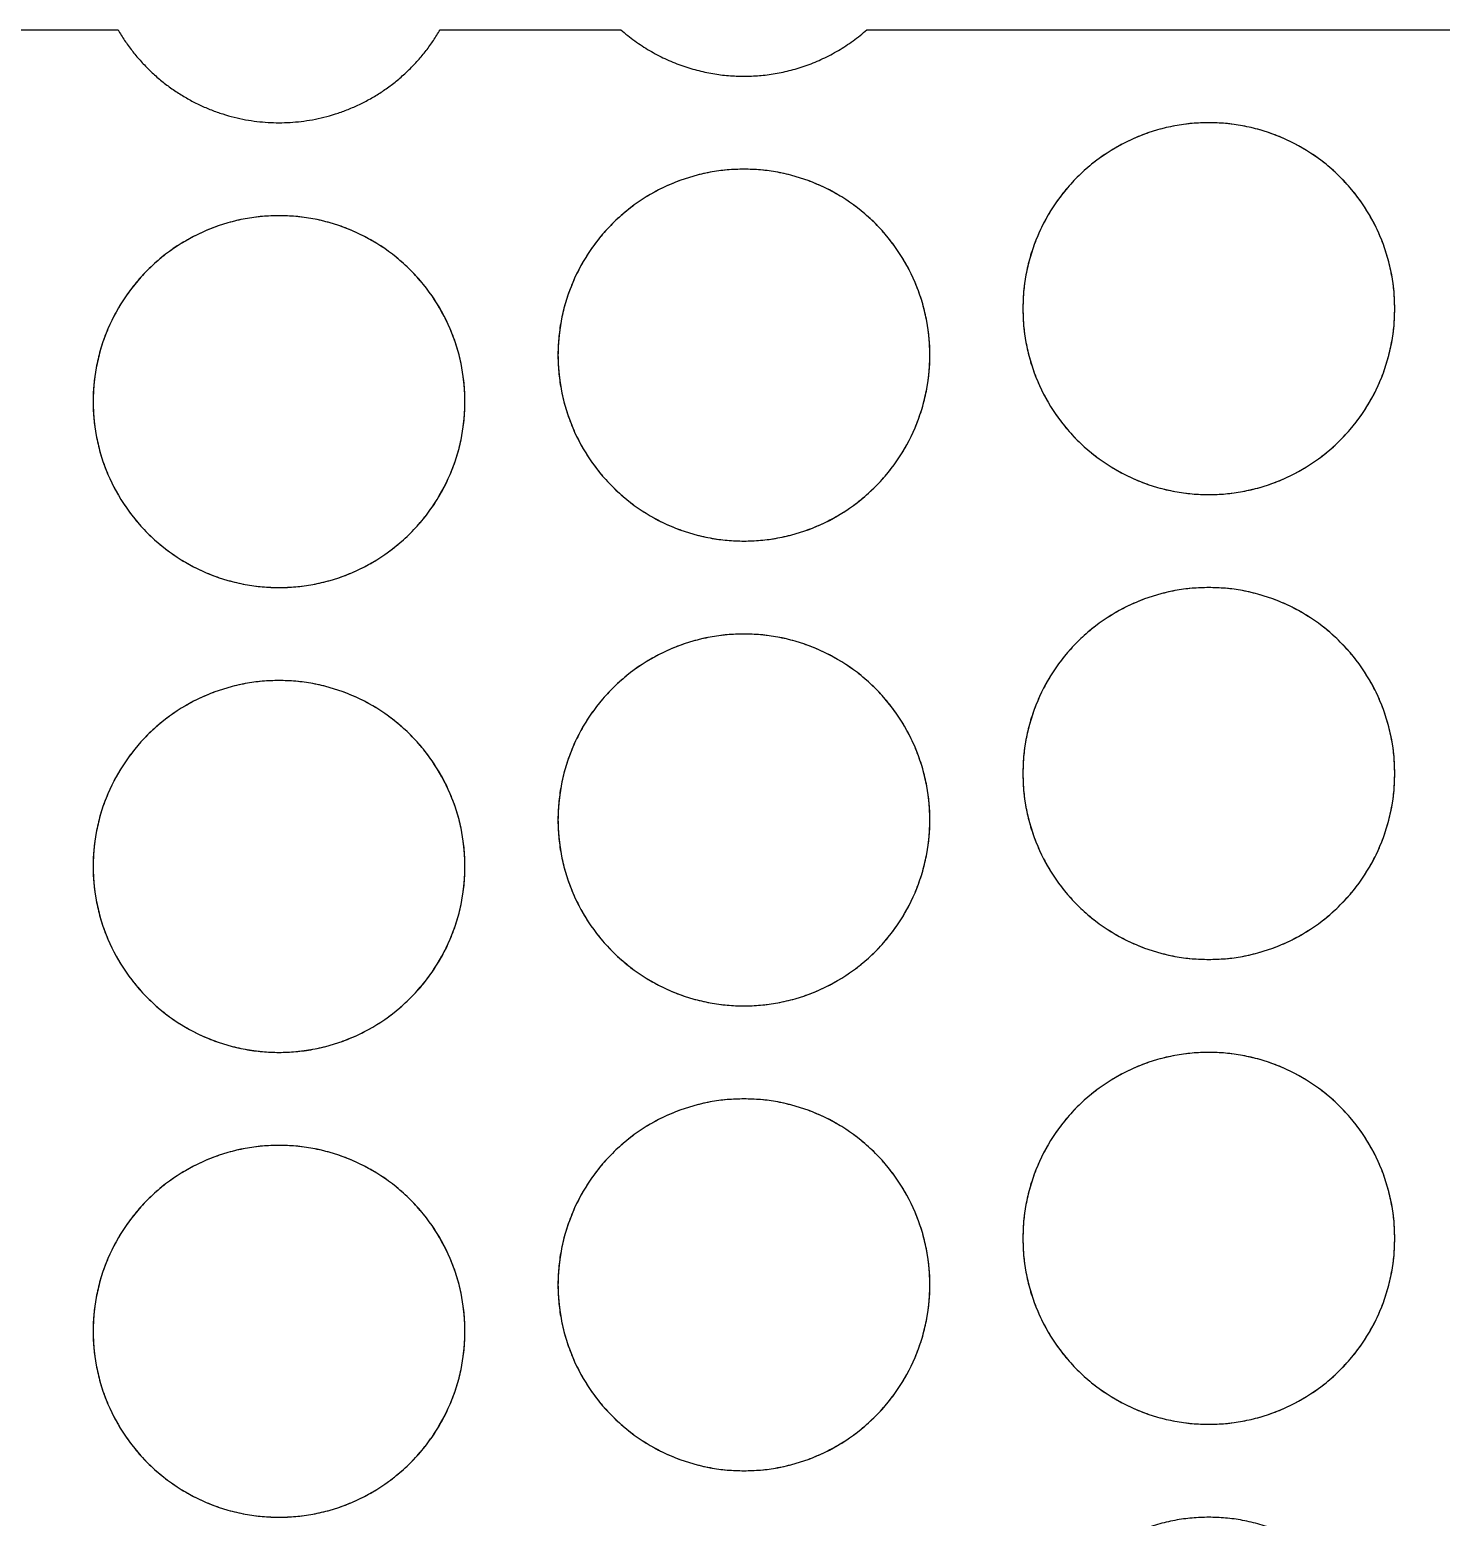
# Model space of a CAD drawing. Extents: x 85 to 185, y 98 to 200.
# Drawn here: x 111.71 to 136, y 174.4 to 200 of the extents above; entities that cross this region are included whole.
import ezdxf

# ---------------------------------------------------------------- set-up
doc = ezdxf.new("R2010")
doc.units = 0
doc.header["$MEASUREMENT"] = 0
doc.layers.get('0').update_dxf_attribs({"linetype": 'CONTINUOUS'})

msp = doc.modelspace()

# ---------------------------------------------------------------- linework, layer by layer
for points in [[(111.098, 200), (113.229, 200)], [(118.771, 200), (121.883, 200)], [(126.117, 200), (132, 200), (148, 200)]]:
    msp.add_lwpolyline(points)
for points in [[(135.2, 195.2), (135.197, 195.343), (135.187, 195.488), (135.17, 195.634), (135.147, 195.782), (135.132, 195.857), (135.115, 195.931), (135.097, 196.006), (135.076, 196.081), (135.054, 196.155), (135.03, 196.23), (135.004, 196.304), (134.975, 196.378), (134.945, 196.452), (134.913, 196.525), (134.879, 196.598), (134.843, 196.67), (134.804, 196.741), (134.764, 196.812), (134.722, 196.882), (134.678, 196.951), (134.633, 197.019), (134.585, 197.086), (134.536, 197.152), (134.484, 197.217), (134.431, 197.28), (134.377, 197.343), (134.321, 197.403), (134.263, 197.463), (134.203, 197.521), (134.143, 197.577), (134.08, 197.631), (134.017, 197.684), (133.952, 197.736), (133.886, 197.785), (133.819, 197.833), (133.751, 197.878), (133.682, 197.922), (133.612, 197.964), (133.541, 198.004), (133.47, 198.043), (133.398, 198.079), (133.325, 198.113), (133.252, 198.145), (133.178, 198.175), (133.104, 198.204), (133.03, 198.23), (132.955, 198.254), (132.881, 198.276), (132.806, 198.297), (132.731, 198.315), (132.657, 198.332), (132.582, 198.347), (132.434, 198.37), (132.288, 198.387), (132.143, 198.397), (132, 198.4), (131.857, 198.397), (131.712, 198.387), (131.566, 198.37), (131.418, 198.347), (131.343, 198.332), (131.269, 198.315), (131.194, 198.297), (131.119, 198.276), (131.045, 198.254), (130.97, 198.23), (130.896, 198.204), (130.822, 198.175), (130.748, 198.145), (130.675, 198.113), (130.602, 198.079), (130.53, 198.043), (130.459, 198.004), (130.388, 197.964), (130.318, 197.922), (130.249, 197.878), (130.181, 197.833), (130.114, 197.785), (130.048, 197.736), (129.983, 197.684), (129.92, 197.631), (129.857, 197.577), (129.797, 197.521), (129.737, 197.463), (129.679, 197.403), (129.623, 197.343), (129.569, 197.28), (129.516, 197.217), (129.464, 197.152), (129.415, 197.086), (129.367, 197.019), (129.322, 196.951), (129.278, 196.882), (129.236, 196.812), (129.196, 196.741), (129.157, 196.67), (129.121, 196.598), (129.087, 196.525), (129.055, 196.452), (129.025, 196.378), (128.996, 196.304), (128.97, 196.23), (128.946, 196.155), (128.924, 196.081), (128.903, 196.006), (128.885, 195.931), (128.868, 195.857), (128.853, 195.782), (128.83, 195.634), (128.813, 195.488), (128.803, 195.343), (128.8, 195.2), (128.803, 195.057), (128.813, 194.912), (128.83, 194.766), (128.853, 194.618), (128.868, 194.543), (128.885, 194.469), (128.903, 194.394), (128.924, 194.319), (128.946, 194.245), (128.97, 194.17), (128.996, 194.096), (129.025, 194.022), (129.055, 193.948), (129.087, 193.875), (129.121, 193.802), (129.157, 193.73), (129.196, 193.659), (129.236, 193.588), (129.278, 193.518), (129.322, 193.449), (129.367, 193.381), (129.415, 193.314), (129.464, 193.248), (129.516, 193.183), (129.569, 193.12), (129.623, 193.057), (129.679, 192.997), (129.737, 192.937), (129.797, 192.879), (129.857, 192.823), (129.92, 192.769), (129.983, 192.716), (130.048, 192.664), (130.114, 192.615), (130.181, 192.567), (130.249, 192.522), (130.318, 192.478), (130.388, 192.436), (130.459, 192.396), (130.53, 192.357), (130.602, 192.321), (130.675, 192.287), (130.748, 192.255), (130.822, 192.225), (130.896, 192.196), (130.97, 192.17), (131.045, 192.146), (131.119, 192.124), (131.194, 192.103), (131.269, 192.085), (131.343, 192.068), (131.418, 192.053), (131.566, 192.03), (131.712, 192.013), (131.857, 192.003), (132, 192), (132.143, 192.003), (132.288, 192.013), (132.434, 192.03), (132.582, 192.053), (132.657, 192.068), (132.731, 192.085), (132.806, 192.103), (132.881, 192.124), (132.955, 192.146), (133.03, 192.17), (133.104, 192.196), (133.178, 192.225), (133.252, 192.255), (133.325, 192.287), (133.398, 192.321), (133.47, 192.357), (133.541, 192.396), (133.612, 192.436), (133.682, 192.478), (133.751, 192.522), (133.819, 192.567), (133.886, 192.615), (133.952, 192.664), (134.017, 192.716), (134.08, 192.769), (134.143, 192.823), (134.203, 192.879), (134.263, 192.937), (134.321, 192.997), (134.377, 193.057), (134.431, 193.12), (134.484, 193.183), (134.536, 193.248), (134.585, 193.314), (134.633, 193.381), (134.678, 193.449), (134.722, 193.518), (134.764, 193.588), (134.804, 193.659), (134.843, 193.73), (134.879, 193.802), (134.913, 193.875), (134.945, 193.948), (134.975, 194.022), (135.004, 194.096), (135.03, 194.17), (135.054, 194.245), (135.076, 194.319), (135.097, 194.394), (135.115, 194.469), (135.132, 194.543), (135.147, 194.618), (135.17, 194.766), (135.187, 194.912), (135.197, 195.057), (135.2, 195.2)], [(127.2, 194.4), (127.197, 194.543), (127.187, 194.688), (127.17, 194.834), (127.147, 194.982), (127.132, 195.057), (127.115, 195.131), (127.097, 195.206), (127.076, 195.281), (127.054, 195.355), (127.03, 195.43), (127.004, 195.504), (126.975, 195.578), (126.945, 195.652), (126.913, 195.725), (126.879, 195.798), (126.843, 195.87), (126.804, 195.941), (126.764, 196.012), (126.722, 196.082), (126.678, 196.151), (126.633, 196.219), (126.585, 196.286), (126.536, 196.352), (126.484, 196.417), (126.431, 196.48), (126.377, 196.543), (126.321, 196.603), (126.263, 196.663), (126.203, 196.721), (126.143, 196.777), (126.08, 196.831), (126.017, 196.884), (125.952, 196.936), (125.886, 196.985), (125.819, 197.033), (125.751, 197.078), (125.682, 197.122), (125.612, 197.164), (125.541, 197.204), (125.47, 197.243), (125.398, 197.279), (125.325, 197.313), (125.252, 197.345), (125.178, 197.375), (125.104, 197.404), (125.03, 197.43), (124.955, 197.454), (124.881, 197.476), (124.806, 197.497), (124.731, 197.515), (124.657, 197.532), (124.582, 197.547), (124.434, 197.57), (124.288, 197.587), (124.143, 197.597), (124, 197.6), (123.857, 197.597), (123.712, 197.587), (123.566, 197.57), (123.418, 197.547), (123.343, 197.532), (123.269, 197.515), (123.194, 197.497), (123.119, 197.476), (123.045, 197.454), (122.97, 197.43), (122.896, 197.404), (122.822, 197.375), (122.748, 197.345), (122.675, 197.313), (122.602, 197.279), (122.53, 197.243), (122.459, 197.204), (122.388, 197.164), (122.318, 197.122), (122.249, 197.078), (122.181, 197.033), (122.114, 196.985), (122.048, 196.936), (121.983, 196.884), (121.92, 196.831), (121.857, 196.777), (121.797, 196.721), (121.737, 196.663), (121.679, 196.603), (121.623, 196.543), (121.569, 196.48), (121.516, 196.417), (121.464, 196.352), (121.415, 196.286), (121.367, 196.219), (121.322, 196.151), (121.278, 196.082), (121.236, 196.012), (121.196, 195.941), (121.157, 195.87), (121.121, 195.798), (121.087, 195.725), (121.055, 195.652), (121.025, 195.578), (120.996, 195.504), (120.97, 195.43), (120.946, 195.355), (120.924, 195.281), (120.903, 195.206), (120.885, 195.131), (120.868, 195.057), (120.853, 194.982), (120.83, 194.834), (120.813, 194.688), (120.803, 194.543), (120.8, 194.4), (120.803, 194.257), (120.813, 194.112), (120.83, 193.966), (120.853, 193.818), (120.868, 193.743), (120.885, 193.669), (120.903, 193.594), (120.924, 193.519), (120.946, 193.445), (120.97, 193.37), (120.996, 193.296), (121.025, 193.222), (121.055, 193.148), (121.087, 193.075), (121.121, 193.002), (121.157, 192.93), (121.196, 192.859), (121.236, 192.788), (121.278, 192.718), (121.322, 192.649), (121.367, 192.581), (121.415, 192.514), (121.464, 192.448), (121.516, 192.383), (121.569, 192.32), (121.623, 192.257), (121.679, 192.197), (121.737, 192.137), (121.797, 192.079), (121.857, 192.023), (121.92, 191.969), (121.983, 191.916), (122.048, 191.864), (122.114, 191.815), (122.181, 191.767), (122.249, 191.722), (122.318, 191.678), (122.388, 191.636), (122.459, 191.596), (122.53, 191.557), (122.602, 191.521), (122.675, 191.487), (122.748, 191.455), (122.822, 191.425), (122.896, 191.396), (122.97, 191.37), (123.045, 191.346), (123.119, 191.324), (123.194, 191.303), (123.269, 191.285), (123.343, 191.268), (123.418, 191.253), (123.566, 191.23), (123.712, 191.213), (123.857, 191.203), (124, 191.2), (124.143, 191.203), (124.288, 191.213), (124.434, 191.23), (124.582, 191.253), (124.657, 191.268), (124.731, 191.285), (124.806, 191.303), (124.881, 191.324), (124.955, 191.346), (125.03, 191.37), (125.104, 191.396), (125.178, 191.425), (125.252, 191.455), (125.325, 191.487), (125.398, 191.521), (125.47, 191.557), (125.541, 191.596), (125.612, 191.636), (125.682, 191.678), (125.751, 191.722), (125.819, 191.767), (125.886, 191.815), (125.952, 191.864), (126.017, 191.916), (126.08, 191.969), (126.143, 192.023), (126.203, 192.079), (126.263, 192.137), (126.321, 192.197), (126.377, 192.257), (126.431, 192.32), (126.484, 192.383), (126.536, 192.448), (126.585, 192.514), (126.633, 192.581), (126.678, 192.649), (126.722, 192.718), (126.764, 192.788), (126.804, 192.859), (126.843, 192.93), (126.879, 193.002), (126.913, 193.075), (126.945, 193.148), (126.975, 193.222), (127.004, 193.296), (127.03, 193.37), (127.054, 193.445), (127.076, 193.519), (127.097, 193.594), (127.115, 193.669), (127.132, 193.743), (127.147, 193.818), (127.17, 193.966), (127.187, 194.112), (127.197, 194.257), (127.2, 194.4)], [(119.2, 193.6), (119.197, 193.743), (119.187, 193.888), (119.17, 194.034), (119.147, 194.182), (119.132, 194.257), (119.115, 194.331), (119.097, 194.406), (119.076, 194.481), (119.054, 194.555), (119.03, 194.63), (119.004, 194.704), (118.975, 194.778), (118.945, 194.852), (118.913, 194.925), (118.879, 194.998), (118.843, 195.07), (118.804, 195.141), (118.764, 195.212), (118.722, 195.282), (118.678, 195.351), (118.633, 195.419), (118.585, 195.486), (118.536, 195.552), (118.484, 195.617), (118.431, 195.68), (118.377, 195.743), (118.321, 195.803), (118.263, 195.863), (118.203, 195.921), (118.143, 195.977), (118.08, 196.031), (118.017, 196.084), (117.952, 196.136), (117.886, 196.185), (117.819, 196.233), (117.751, 196.278), (117.682, 196.322), (117.612, 196.364), (117.541, 196.404), (117.47, 196.443), (117.398, 196.479), (117.325, 196.513), (117.252, 196.545), (117.178, 196.575), (117.104, 196.604), (117.03, 196.63), (116.955, 196.654), (116.881, 196.676), (116.806, 196.697), (116.731, 196.715), (116.657, 196.732), (116.582, 196.747), (116.434, 196.77), (116.288, 196.787), (116.143, 196.797), (116, 196.8), (115.857, 196.797), (115.712, 196.787), (115.566, 196.77), (115.418, 196.747), (115.343, 196.732), (115.269, 196.715), (115.194, 196.697), (115.119, 196.676), (115.045, 196.654), (114.97, 196.63), (114.896, 196.604), (114.822, 196.575), (114.748, 196.545), (114.675, 196.513), (114.602, 196.479), (114.53, 196.443), (114.459, 196.404), (114.388, 196.364), (114.318, 196.322), (114.249, 196.278), (114.181, 196.233), (114.114, 196.185), (114.048, 196.136), (113.983, 196.084), (113.92, 196.031), (113.857, 195.977), (113.797, 195.921), (113.737, 195.863), (113.679, 195.803), (113.623, 195.743), (113.569, 195.68), (113.516, 195.617), (113.464, 195.552), (113.415, 195.486), (113.367, 195.419), (113.322, 195.351), (113.278, 195.282), (113.236, 195.212), (113.196, 195.141), (113.157, 195.07), (113.121, 194.998), (113.087, 194.925), (113.055, 194.852), (113.025, 194.778), (112.996, 194.704), (112.97, 194.63), (112.946, 194.555), (112.924, 194.481), (112.903, 194.406), (112.885, 194.331), (112.868, 194.257), (112.853, 194.182), (112.83, 194.034), (112.813, 193.888), (112.803, 193.743), (112.8, 193.6), (112.803, 193.457), (112.813, 193.312), (112.83, 193.166), (112.853, 193.018), (112.868, 192.943), (112.885, 192.869), (112.903, 192.794), (112.924, 192.719), (112.946, 192.645), (112.97, 192.57), (112.996, 192.496), (113.025, 192.422), (113.055, 192.348), (113.087, 192.275), (113.121, 192.202), (113.157, 192.13), (113.196, 192.059), (113.236, 191.988), (113.278, 191.918), (113.322, 191.849), (113.367, 191.781), (113.415, 191.714), (113.464, 191.648), (113.516, 191.583), (113.569, 191.52), (113.623, 191.457), (113.679, 191.397), (113.737, 191.337), (113.797, 191.279), (113.857, 191.223), (113.92, 191.169), (113.983, 191.116), (114.048, 191.064), (114.114, 191.015), (114.181, 190.967), (114.249, 190.922), (114.318, 190.878), (114.388, 190.836), (114.459, 190.796), (114.53, 190.757), (114.602, 190.721), (114.675, 190.687), (114.748, 190.655), (114.822, 190.625), (114.896, 190.596), (114.97, 190.57), (115.045, 190.546), (115.119, 190.524), (115.194, 190.503), (115.269, 190.485), (115.343, 190.468), (115.418, 190.453), (115.566, 190.43), (115.712, 190.413), (115.857, 190.403), (116, 190.4), (116.143, 190.403), (116.288, 190.413), (116.434, 190.43), (116.582, 190.453), (116.657, 190.468), (116.731, 190.485), (116.806, 190.503), (116.881, 190.524), (116.955, 190.546), (117.03, 190.57), (117.104, 190.596), (117.178, 190.625), (117.252, 190.655), (117.325, 190.687), (117.398, 190.721), (117.47, 190.757), (117.541, 190.796), (117.612, 190.836), (117.682, 190.878), (117.751, 190.922), (117.819, 190.967), (117.886, 191.015), (117.952, 191.064), (118.017, 191.116), (118.08, 191.169), (118.143, 191.223), (118.203, 191.279), (118.263, 191.337), (118.321, 191.397), (118.377, 191.457), (118.431, 191.52), (118.484, 191.583), (118.536, 191.648), (118.585, 191.714), (118.633, 191.781), (118.678, 191.849), (118.722, 191.918), (118.764, 191.988), (118.804, 192.059), (118.843, 192.13), (118.879, 192.202), (118.913, 192.275), (118.945, 192.348), (118.975, 192.422), (119.004, 192.496), (119.03, 192.57), (119.054, 192.645), (119.076, 192.719), (119.097, 192.794), (119.115, 192.869), (119.132, 192.943), (119.147, 193.018), (119.17, 193.166), (119.187, 193.312), (119.197, 193.457), (119.2, 193.6)], [(135.2, 187.2), (135.197, 187.343), (135.187, 187.488), (135.17, 187.634), (135.147, 187.782), (135.132, 187.857), (135.115, 187.931), (135.097, 188.006), (135.076, 188.081), (135.054, 188.155), (135.03, 188.23), (135.004, 188.304), (134.975, 188.378), (134.945, 188.452), (134.913, 188.525), (134.879, 188.598), (134.843, 188.67), (134.804, 188.741), (134.764, 188.812), (134.722, 188.882), (134.678, 188.951), (134.633, 189.019), (134.585, 189.086), (134.536, 189.152), (134.484, 189.217), (134.431, 189.28), (134.377, 189.343), (134.321, 189.403), (134.263, 189.463), (134.203, 189.521), (134.143, 189.577), (134.08, 189.631), (134.017, 189.684), (133.952, 189.736), (133.886, 189.785), (133.819, 189.833), (133.751, 189.878), (133.682, 189.922), (133.612, 189.964), (133.541, 190.004), (133.47, 190.043), (133.398, 190.079), (133.325, 190.113), (133.252, 190.145), (133.178, 190.175), (133.104, 190.204), (133.03, 190.23), (132.955, 190.254), (132.881, 190.276), (132.806, 190.297), (132.731, 190.315), (132.657, 190.332), (132.582, 190.347), (132.434, 190.37), (132.288, 190.387), (132.143, 190.397), (132, 190.4), (131.857, 190.397), (131.712, 190.387), (131.566, 190.37), (131.418, 190.347), (131.343, 190.332), (131.269, 190.315), (131.194, 190.297), (131.119, 190.276), (131.045, 190.254), (130.97, 190.23), (130.896, 190.204), (130.822, 190.175), (130.748, 190.145), (130.675, 190.113), (130.602, 190.079), (130.53, 190.043), (130.459, 190.004), (130.388, 189.964), (130.318, 189.922), (130.249, 189.878), (130.181, 189.833), (130.114, 189.785), (130.048, 189.736), (129.983, 189.684), (129.92, 189.631), (129.857, 189.577), (129.797, 189.521), (129.737, 189.463), (129.679, 189.403), (129.623, 189.343), (129.569, 189.28), (129.516, 189.217), (129.464, 189.152), (129.415, 189.086), (129.367, 189.019), (129.322, 188.951), (129.278, 188.882), (129.236, 188.812), (129.196, 188.741), (129.157, 188.67), (129.121, 188.598), (129.087, 188.525), (129.055, 188.452), (129.025, 188.378), (128.996, 188.304), (128.97, 188.23), (128.946, 188.155), (128.924, 188.081), (128.903, 188.006), (128.885, 187.931), (128.868, 187.857), (128.853, 187.782), (128.83, 187.634), (128.813, 187.488), (128.803, 187.343), (128.8, 187.2), (128.803, 187.057), (128.813, 186.912), (128.83, 186.766), (128.853, 186.618), (128.868, 186.543), (128.885, 186.469), (128.903, 186.394), (128.924, 186.319), (128.946, 186.245), (128.97, 186.17), (128.996, 186.096), (129.025, 186.022), (129.055, 185.948), (129.087, 185.875), (129.121, 185.802), (129.157, 185.73), (129.196, 185.659), (129.236, 185.588), (129.278, 185.518), (129.322, 185.449), (129.367, 185.381), (129.415, 185.314), (129.464, 185.248), (129.516, 185.183), (129.569, 185.12), (129.623, 185.057), (129.679, 184.997), (129.737, 184.937), (129.797, 184.879), (129.857, 184.823), (129.92, 184.769), (129.983, 184.716), (130.048, 184.664), (130.114, 184.615), (130.181, 184.567), (130.249, 184.522), (130.318, 184.478), (130.388, 184.436), (130.459, 184.396), (130.53, 184.357), (130.602, 184.321), (130.675, 184.287), (130.748, 184.255), (130.822, 184.225), (130.896, 184.196), (130.97, 184.17), (131.045, 184.146), (131.119, 184.124), (131.194, 184.103), (131.269, 184.085), (131.343, 184.068), (131.418, 184.053), (131.566, 184.03), (131.712, 184.013), (131.857, 184.003), (132, 184), (132.143, 184.003), (132.288, 184.013), (132.434, 184.03), (132.582, 184.053), (132.657, 184.068), (132.731, 184.085), (132.806, 184.103), (132.881, 184.124), (132.955, 184.146), (133.03, 184.17), (133.104, 184.196), (133.178, 184.225), (133.252, 184.255), (133.325, 184.287), (133.398, 184.321), (133.47, 184.357), (133.541, 184.396), (133.612, 184.436), (133.682, 184.478), (133.751, 184.522), (133.819, 184.567), (133.886, 184.615), (133.952, 184.664), (134.017, 184.716), (134.08, 184.769), (134.143, 184.823), (134.203, 184.879), (134.263, 184.937), (134.321, 184.997), (134.377, 185.057), (134.431, 185.12), (134.484, 185.183), (134.536, 185.248), (134.585, 185.314), (134.633, 185.381), (134.678, 185.449), (134.722, 185.518), (134.764, 185.588), (134.804, 185.659), (134.843, 185.73), (134.879, 185.802), (134.913, 185.875), (134.945, 185.948), (134.975, 186.022), (135.004, 186.096), (135.03, 186.17), (135.054, 186.245), (135.076, 186.319), (135.097, 186.394), (135.115, 186.469), (135.132, 186.543), (135.147, 186.618), (135.17, 186.766), (135.187, 186.912), (135.197, 187.057), (135.2, 187.2)], [(127.2, 186.4), (127.197, 186.543), (127.187, 186.688), (127.17, 186.834), (127.147, 186.982), (127.132, 187.057), (127.115, 187.131), (127.097, 187.206), (127.076, 187.281), (127.054, 187.355), (127.03, 187.43), (127.004, 187.504), (126.975, 187.578), (126.945, 187.652), (126.913, 187.725), (126.879, 187.798), (126.843, 187.87), (126.804, 187.941), (126.764, 188.012), (126.722, 188.082), (126.678, 188.151), (126.633, 188.219), (126.585, 188.286), (126.536, 188.352), (126.484, 188.417), (126.431, 188.48), (126.377, 188.543), (126.321, 188.603), (126.263, 188.663), (126.203, 188.721), (126.143, 188.777), (126.08, 188.831), (126.017, 188.884), (125.952, 188.936), (125.886, 188.985), (125.819, 189.033), (125.751, 189.078), (125.682, 189.122), (125.612, 189.164), (125.541, 189.204), (125.47, 189.243), (125.398, 189.279), (125.325, 189.313), (125.252, 189.345), (125.178, 189.375), (125.104, 189.404), (125.03, 189.43), (124.955, 189.454), (124.881, 189.476), (124.806, 189.497), (124.731, 189.515), (124.657, 189.532), (124.582, 189.547), (124.434, 189.57), (124.288, 189.587), (124.143, 189.597), (124, 189.6), (123.857, 189.597), (123.712, 189.587), (123.566, 189.57), (123.418, 189.547), (123.343, 189.532), (123.269, 189.515), (123.194, 189.497), (123.119, 189.476), (123.045, 189.454), (122.97, 189.43), (122.896, 189.404), (122.822, 189.375), (122.748, 189.345), (122.675, 189.313), (122.602, 189.279), (122.53, 189.243), (122.459, 189.204), (122.388, 189.164), (122.318, 189.122), (122.249, 189.078), (122.181, 189.033), (122.114, 188.985), (122.048, 188.936), (121.983, 188.884), (121.92, 188.831), (121.857, 188.777), (121.797, 188.721), (121.737, 188.663), (121.679, 188.603), (121.623, 188.543), (121.569, 188.48), (121.516, 188.417), (121.464, 188.352), (121.415, 188.286), (121.367, 188.219), (121.322, 188.151), (121.278, 188.082), (121.236, 188.012), (121.196, 187.941), (121.157, 187.87), (121.121, 187.798), (121.087, 187.725), (121.055, 187.652), (121.025, 187.578), (120.996, 187.504), (120.97, 187.43), (120.946, 187.355), (120.924, 187.281), (120.903, 187.206), (120.885, 187.131), (120.868, 187.057), (120.853, 186.982), (120.83, 186.834), (120.813, 186.688), (120.803, 186.543), (120.8, 186.4), (120.803, 186.257), (120.813, 186.112), (120.83, 185.966), (120.853, 185.818), (120.868, 185.743), (120.885, 185.669), (120.903, 185.594), (120.924, 185.519), (120.946, 185.445), (120.97, 185.37), (120.996, 185.296), (121.025, 185.222), (121.055, 185.148), (121.087, 185.075), (121.121, 185.002), (121.157, 184.93), (121.196, 184.859), (121.236, 184.788), (121.278, 184.718), (121.322, 184.649), (121.367, 184.581), (121.415, 184.514), (121.464, 184.448), (121.516, 184.383), (121.569, 184.32), (121.623, 184.257), (121.679, 184.197), (121.737, 184.137), (121.797, 184.079), (121.857, 184.023), (121.92, 183.969), (121.983, 183.916), (122.048, 183.864), (122.114, 183.815), (122.181, 183.767), (122.249, 183.722), (122.318, 183.678), (122.388, 183.636), (122.459, 183.596), (122.53, 183.557), (122.602, 183.521), (122.675, 183.487), (122.748, 183.455), (122.822, 183.425), (122.896, 183.396), (122.97, 183.37), (123.045, 183.346), (123.119, 183.324), (123.194, 183.303), (123.269, 183.285), (123.343, 183.268), (123.418, 183.253), (123.566, 183.23), (123.712, 183.213), (123.857, 183.203), (124, 183.2), (124.143, 183.203), (124.288, 183.213), (124.434, 183.23), (124.582, 183.253), (124.657, 183.268), (124.731, 183.285), (124.806, 183.303), (124.881, 183.324), (124.955, 183.346), (125.03, 183.37), (125.104, 183.396), (125.178, 183.425), (125.252, 183.455), (125.325, 183.487), (125.398, 183.521), (125.47, 183.557), (125.541, 183.596), (125.612, 183.636), (125.682, 183.678), (125.751, 183.722), (125.819, 183.767), (125.886, 183.815), (125.952, 183.864), (126.017, 183.916), (126.08, 183.969), (126.143, 184.023), (126.203, 184.079), (126.263, 184.137), (126.321, 184.197), (126.377, 184.257), (126.431, 184.32), (126.484, 184.383), (126.536, 184.448), (126.585, 184.514), (126.633, 184.581), (126.678, 184.649), (126.722, 184.718), (126.764, 184.788), (126.804, 184.859), (126.843, 184.93), (126.879, 185.002), (126.913, 185.075), (126.945, 185.148), (126.975, 185.222), (127.004, 185.296), (127.03, 185.37), (127.054, 185.445), (127.076, 185.519), (127.097, 185.594), (127.115, 185.669), (127.132, 185.743), (127.147, 185.818), (127.17, 185.966), (127.187, 186.112), (127.197, 186.257), (127.2, 186.4)], [(119.2, 185.6), (119.197, 185.743), (119.187, 185.888), (119.17, 186.034), (119.147, 186.182), (119.132, 186.257), (119.115, 186.331), (119.097, 186.406), (119.076, 186.481), (119.054, 186.555), (119.03, 186.63), (119.004, 186.704), (118.975, 186.778), (118.945, 186.852), (118.913, 186.925), (118.879, 186.998), (118.843, 187.07), (118.804, 187.141), (118.764, 187.212), (118.722, 187.282), (118.678, 187.351), (118.633, 187.419), (118.585, 187.486), (118.536, 187.552), (118.484, 187.617), (118.431, 187.68), (118.377, 187.743), (118.321, 187.803), (118.263, 187.863), (118.203, 187.921), (118.143, 187.977), (118.08, 188.031), (118.017, 188.084), (117.952, 188.136), (117.886, 188.185), (117.819, 188.233), (117.751, 188.278), (117.682, 188.322), (117.612, 188.364), (117.541, 188.404), (117.47, 188.443), (117.398, 188.479), (117.325, 188.513), (117.252, 188.545), (117.178, 188.575), (117.104, 188.604), (117.03, 188.63), (116.955, 188.654), (116.881, 188.676), (116.806, 188.697), (116.731, 188.715), (116.657, 188.732), (116.582, 188.747), (116.434, 188.77), (116.288, 188.787), (116.143, 188.797), (116, 188.8), (115.857, 188.797), (115.712, 188.787), (115.566, 188.77), (115.418, 188.747), (115.343, 188.732), (115.269, 188.715), (115.194, 188.697), (115.119, 188.676), (115.045, 188.654), (114.97, 188.63), (114.896, 188.604), (114.822, 188.575), (114.748, 188.545), (114.675, 188.513), (114.602, 188.479), (114.53, 188.443), (114.459, 188.404), (114.388, 188.364), (114.318, 188.322), (114.249, 188.278), (114.181, 188.233), (114.114, 188.185), (114.048, 188.136), (113.983, 188.084), (113.92, 188.031), (113.857, 187.977), (113.797, 187.921), (113.737, 187.863), (113.679, 187.803), (113.623, 187.743), (113.569, 187.68), (113.516, 187.617), (113.464, 187.552), (113.415, 187.486), (113.367, 187.419), (113.322, 187.351), (113.278, 187.282), (113.236, 187.212), (113.196, 187.141), (113.157, 187.07), (113.121, 186.998), (113.087, 186.925), (113.055, 186.852), (113.025, 186.778), (112.996, 186.704), (112.97, 186.63), (112.946, 186.555), (112.924, 186.481), (112.903, 186.406), (112.885, 186.331), (112.868, 186.257), (112.853, 186.182), (112.83, 186.034), (112.813, 185.888), (112.803, 185.743), (112.8, 185.6), (112.803, 185.457), (112.813, 185.312), (112.83, 185.166), (112.853, 185.018), (112.868, 184.943), (112.885, 184.869), (112.903, 184.794), (112.924, 184.719), (112.946, 184.645), (112.97, 184.57), (112.996, 184.496), (113.025, 184.422), (113.055, 184.348), (113.087, 184.275), (113.121, 184.202), (113.157, 184.13), (113.196, 184.059), (113.236, 183.988), (113.278, 183.918), (113.322, 183.849), (113.367, 183.781), (113.415, 183.714), (113.464, 183.648), (113.516, 183.583), (113.569, 183.52), (113.623, 183.457), (113.679, 183.397), (113.737, 183.337), (113.797, 183.279), (113.857, 183.223), (113.92, 183.169), (113.983, 183.116), (114.048, 183.064), (114.114, 183.015), (114.181, 182.967), (114.249, 182.922), (114.318, 182.878), (114.388, 182.836), (114.459, 182.796), (114.53, 182.757), (114.602, 182.721), (114.675, 182.687), (114.748, 182.655), (114.822, 182.625), (114.896, 182.596), (114.97, 182.57), (115.045, 182.546), (115.119, 182.524), (115.194, 182.503), (115.269, 182.485), (115.343, 182.468), (115.418, 182.453), (115.566, 182.43), (115.712, 182.413), (115.857, 182.403), (116, 182.4), (116.143, 182.403), (116.288, 182.413), (116.434, 182.43), (116.582, 182.453), (116.657, 182.468), (116.731, 182.485), (116.806, 182.503), (116.881, 182.524), (116.955, 182.546), (117.03, 182.57), (117.104, 182.596), (117.178, 182.625), (117.252, 182.655), (117.325, 182.687), (117.398, 182.721), (117.47, 182.757), (117.541, 182.796), (117.612, 182.836), (117.682, 182.878), (117.751, 182.922), (117.819, 182.967), (117.886, 183.015), (117.952, 183.064), (118.017, 183.116), (118.08, 183.169), (118.143, 183.223), (118.203, 183.279), (118.263, 183.337), (118.321, 183.397), (118.377, 183.457), (118.431, 183.52), (118.484, 183.583), (118.536, 183.648), (118.585, 183.714), (118.633, 183.781), (118.678, 183.849), (118.722, 183.918), (118.764, 183.988), (118.804, 184.059), (118.843, 184.13), (118.879, 184.202), (118.913, 184.275), (118.945, 184.348), (118.975, 184.422), (119.004, 184.496), (119.03, 184.57), (119.054, 184.645), (119.076, 184.719), (119.097, 184.794), (119.115, 184.869), (119.132, 184.943), (119.147, 185.018), (119.17, 185.166), (119.187, 185.312), (119.197, 185.457), (119.2, 185.6)], [(135.2, 179.2), (135.197, 179.343), (135.187, 179.488), (135.17, 179.634), (135.147, 179.782), (135.132, 179.857), (135.115, 179.931), (135.097, 180.006), (135.076, 180.081), (135.054, 180.155), (135.03, 180.23), (135.004, 180.304), (134.975, 180.378), (134.945, 180.452), (134.913, 180.525), (134.879, 180.598), (134.843, 180.67), (134.804, 180.741), (134.764, 180.812), (134.722, 180.882), (134.678, 180.951), (134.633, 181.019), (134.585, 181.086), (134.536, 181.152), (134.484, 181.217), (134.431, 181.28), (134.377, 181.343), (134.321, 181.403), (134.263, 181.463), (134.203, 181.521), (134.143, 181.577), (134.08, 181.631), (134.017, 181.684), (133.952, 181.736), (133.886, 181.785), (133.819, 181.833), (133.751, 181.878), (133.682, 181.922), (133.612, 181.964), (133.541, 182.004), (133.47, 182.043), (133.398, 182.079), (133.325, 182.113), (133.252, 182.145), (133.178, 182.175), (133.104, 182.204), (133.03, 182.23), (132.955, 182.254), (132.881, 182.276), (132.806, 182.297), (132.731, 182.315), (132.657, 182.332), (132.582, 182.347), (132.434, 182.37), (132.288, 182.387), (132.143, 182.397), (132, 182.4), (131.857, 182.397), (131.712, 182.387), (131.566, 182.37), (131.418, 182.347), (131.343, 182.332), (131.269, 182.315), (131.194, 182.297), (131.119, 182.276), (131.045, 182.254), (130.97, 182.23), (130.896, 182.204), (130.822, 182.175), (130.748, 182.145), (130.675, 182.113), (130.602, 182.079), (130.53, 182.043), (130.459, 182.004), (130.388, 181.964), (130.318, 181.922), (130.249, 181.878), (130.181, 181.833), (130.114, 181.785), (130.048, 181.736), (129.983, 181.684), (129.92, 181.631), (129.857, 181.577), (129.797, 181.521), (129.737, 181.463), (129.679, 181.403), (129.623, 181.343), (129.569, 181.28), (129.516, 181.217), (129.464, 181.152), (129.415, 181.086), (129.367, 181.019), (129.322, 180.951), (129.278, 180.882), (129.236, 180.812), (129.196, 180.741), (129.157, 180.67), (129.121, 180.598), (129.087, 180.525), (129.055, 180.452), (129.025, 180.378), (128.996, 180.304), (128.97, 180.23), (128.946, 180.155), (128.924, 180.081), (128.903, 180.006), (128.885, 179.931), (128.868, 179.857), (128.853, 179.782), (128.83, 179.634), (128.813, 179.488), (128.803, 179.343), (128.8, 179.2), (128.803, 179.057), (128.813, 178.912), (128.83, 178.766), (128.853, 178.618), (128.868, 178.543), (128.885, 178.469), (128.903, 178.394), (128.924, 178.319), (128.946, 178.245), (128.97, 178.17), (128.996, 178.096), (129.025, 178.022), (129.055, 177.948), (129.087, 177.875), (129.121, 177.802), (129.157, 177.73), (129.196, 177.659), (129.236, 177.588), (129.278, 177.518), (129.322, 177.449), (129.367, 177.381), (129.415, 177.314), (129.464, 177.248), (129.516, 177.183), (129.569, 177.12), (129.623, 177.057), (129.679, 176.997), (129.737, 176.937), (129.797, 176.879), (129.857, 176.823), (129.92, 176.769), (129.983, 176.716), (130.048, 176.664), (130.114, 176.615), (130.181, 176.567), (130.249, 176.522), (130.318, 176.478), (130.388, 176.436), (130.459, 176.396), (130.53, 176.357), (130.602, 176.321), (130.675, 176.287), (130.748, 176.255), (130.822, 176.225), (130.896, 176.196), (130.97, 176.17), (131.045, 176.146), (131.119, 176.124), (131.194, 176.103), (131.269, 176.085), (131.343, 176.068), (131.418, 176.053), (131.566, 176.03), (131.712, 176.013), (131.857, 176.003), (132, 176), (132.143, 176.003), (132.288, 176.013), (132.434, 176.03), (132.582, 176.053), (132.657, 176.068), (132.731, 176.085), (132.806, 176.103), (132.881, 176.124), (132.955, 176.146), (133.03, 176.17), (133.104, 176.196), (133.178, 176.225), (133.252, 176.255), (133.325, 176.287), (133.398, 176.321), (133.47, 176.357), (133.541, 176.396), (133.612, 176.436), (133.682, 176.478), (133.751, 176.522), (133.819, 176.567), (133.886, 176.615), (133.952, 176.664), (134.017, 176.716), (134.08, 176.769), (134.143, 176.823), (134.203, 176.879), (134.263, 176.937), (134.321, 176.997), (134.377, 177.057), (134.431, 177.12), (134.484, 177.183), (134.536, 177.248), (134.585, 177.314), (134.633, 177.381), (134.678, 177.449), (134.722, 177.518), (134.764, 177.588), (134.804, 177.659), (134.843, 177.73), (134.879, 177.802), (134.913, 177.875), (134.945, 177.948), (134.975, 178.022), (135.004, 178.096), (135.03, 178.17), (135.054, 178.245), (135.076, 178.319), (135.097, 178.394), (135.115, 178.469), (135.132, 178.543), (135.147, 178.618), (135.17, 178.766), (135.187, 178.912), (135.197, 179.057), (135.2, 179.2)], [(127.2, 178.4), (127.197, 178.543), (127.187, 178.688), (127.17, 178.834), (127.147, 178.982), (127.132, 179.057), (127.115, 179.131), (127.097, 179.206), (127.076, 179.281), (127.054, 179.355), (127.03, 179.43), (127.004, 179.504), (126.975, 179.578), (126.945, 179.652), (126.913, 179.725), (126.879, 179.798), (126.843, 179.87), (126.804, 179.941), (126.764, 180.012), (126.722, 180.082), (126.678, 180.151), (126.633, 180.219), (126.585, 180.286), (126.536, 180.352), (126.484, 180.417), (126.431, 180.48), (126.377, 180.543), (126.321, 180.603), (126.263, 180.663), (126.203, 180.721), (126.143, 180.777), (126.08, 180.831), (126.017, 180.884), (125.952, 180.936), (125.886, 180.985), (125.819, 181.033), (125.751, 181.078), (125.682, 181.122), (125.612, 181.164), (125.541, 181.204), (125.47, 181.243), (125.398, 181.279), (125.325, 181.313), (125.252, 181.345), (125.178, 181.375), (125.104, 181.404), (125.03, 181.43), (124.955, 181.454), (124.881, 181.476), (124.806, 181.497), (124.731, 181.515), (124.657, 181.532), (124.582, 181.547), (124.434, 181.57), (124.288, 181.587), (124.143, 181.597), (124, 181.6), (123.857, 181.597), (123.712, 181.587), (123.566, 181.57), (123.418, 181.547), (123.343, 181.532), (123.269, 181.515), (123.194, 181.497), (123.119, 181.476), (123.045, 181.454), (122.97, 181.43), (122.896, 181.404), (122.822, 181.375), (122.748, 181.345), (122.675, 181.313), (122.602, 181.279), (122.53, 181.243), (122.459, 181.204), (122.388, 181.164), (122.318, 181.122), (122.249, 181.078), (122.181, 181.033), (122.114, 180.985), (122.048, 180.936), (121.983, 180.884), (121.92, 180.831), (121.857, 180.777), (121.797, 180.721), (121.737, 180.663), (121.679, 180.603), (121.623, 180.543), (121.569, 180.48), (121.516, 180.417), (121.464, 180.352), (121.415, 180.286), (121.367, 180.219), (121.322, 180.151), (121.278, 180.082), (121.236, 180.012), (121.196, 179.941), (121.157, 179.87), (121.121, 179.798), (121.087, 179.725), (121.055, 179.652), (121.025, 179.578), (120.996, 179.504), (120.97, 179.43), (120.946, 179.355), (120.924, 179.281), (120.903, 179.206), (120.885, 179.131), (120.868, 179.057), (120.853, 178.982), (120.83, 178.834), (120.813, 178.688), (120.803, 178.543), (120.8, 178.4), (120.803, 178.257), (120.813, 178.112), (120.83, 177.966), (120.853, 177.818), (120.868, 177.743), (120.885, 177.669), (120.903, 177.594), (120.924, 177.519), (120.946, 177.445), (120.97, 177.37), (120.996, 177.296), (121.025, 177.222), (121.055, 177.148), (121.087, 177.075), (121.121, 177.002), (121.157, 176.93), (121.196, 176.859), (121.236, 176.788), (121.278, 176.718), (121.322, 176.649), (121.367, 176.581), (121.415, 176.514), (121.464, 176.448), (121.516, 176.383), (121.569, 176.32), (121.623, 176.257), (121.679, 176.197), (121.737, 176.137), (121.797, 176.079), (121.857, 176.023), (121.92, 175.969), (121.983, 175.916), (122.048, 175.864), (122.114, 175.815), (122.181, 175.767), (122.249, 175.722), (122.318, 175.678), (122.388, 175.636), (122.459, 175.596), (122.53, 175.557), (122.602, 175.521), (122.675, 175.487), (122.748, 175.455), (122.822, 175.425), (122.896, 175.396), (122.97, 175.37), (123.045, 175.346), (123.119, 175.324), (123.194, 175.303), (123.269, 175.285), (123.343, 175.268), (123.418, 175.253), (123.566, 175.23), (123.712, 175.213), (123.857, 175.203), (124, 175.2), (124.143, 175.203), (124.288, 175.213), (124.434, 175.23), (124.582, 175.253), (124.657, 175.268), (124.731, 175.285), (124.806, 175.303), (124.881, 175.324), (124.955, 175.346), (125.03, 175.37), (125.104, 175.396), (125.178, 175.425), (125.252, 175.455), (125.325, 175.487), (125.398, 175.521), (125.47, 175.557), (125.541, 175.596), (125.612, 175.636), (125.682, 175.678), (125.751, 175.722), (125.819, 175.767), (125.886, 175.815), (125.952, 175.864), (126.017, 175.916), (126.08, 175.969), (126.143, 176.023), (126.203, 176.079), (126.263, 176.137), (126.321, 176.197), (126.377, 176.257), (126.431, 176.32), (126.484, 176.383), (126.536, 176.448), (126.585, 176.514), (126.633, 176.581), (126.678, 176.649), (126.722, 176.718), (126.764, 176.788), (126.804, 176.859), (126.843, 176.93), (126.879, 177.002), (126.913, 177.075), (126.945, 177.148), (126.975, 177.222), (127.004, 177.296), (127.03, 177.37), (127.054, 177.445), (127.076, 177.519), (127.097, 177.594), (127.115, 177.669), (127.132, 177.743), (127.147, 177.818), (127.17, 177.966), (127.187, 178.112), (127.197, 178.257), (127.2, 178.4)], [(119.2, 177.6), (119.197, 177.743), (119.187, 177.888), (119.17, 178.034), (119.147, 178.182), (119.132, 178.257), (119.115, 178.331), (119.097, 178.406), (119.076, 178.481), (119.054, 178.555), (119.03, 178.63), (119.004, 178.704), (118.975, 178.778), (118.945, 178.852), (118.913, 178.925), (118.879, 178.998), (118.843, 179.07), (118.804, 179.141), (118.764, 179.212), (118.722, 179.282), (118.678, 179.351), (118.633, 179.419), (118.585, 179.486), (118.536, 179.552), (118.484, 179.617), (118.431, 179.68), (118.377, 179.743), (118.321, 179.803), (118.263, 179.863), (118.203, 179.921), (118.143, 179.977), (118.08, 180.031), (118.017, 180.084), (117.952, 180.136), (117.886, 180.185), (117.819, 180.233), (117.751, 180.278), (117.682, 180.322), (117.612, 180.364), (117.541, 180.404), (117.47, 180.443), (117.398, 180.479), (117.325, 180.513), (117.252, 180.545), (117.178, 180.575), (117.104, 180.604), (117.03, 180.63), (116.955, 180.654), (116.881, 180.676), (116.806, 180.697), (116.731, 180.715), (116.657, 180.732), (116.582, 180.747), (116.434, 180.77), (116.288, 180.787), (116.143, 180.797), (116, 180.8), (115.857, 180.797), (115.712, 180.787), (115.566, 180.77), (115.418, 180.747), (115.343, 180.732), (115.269, 180.715), (115.194, 180.697), (115.119, 180.676), (115.045, 180.654), (114.97, 180.63), (114.896, 180.604), (114.822, 180.575), (114.748, 180.545), (114.675, 180.513), (114.602, 180.479), (114.53, 180.443), (114.459, 180.404), (114.388, 180.364), (114.318, 180.322), (114.249, 180.278), (114.181, 180.233), (114.114, 180.185), (114.048, 180.136), (113.983, 180.084), (113.92, 180.031), (113.857, 179.977), (113.797, 179.921), (113.737, 179.863), (113.679, 179.803), (113.623, 179.743), (113.569, 179.68), (113.516, 179.617), (113.464, 179.552), (113.415, 179.486), (113.367, 179.419), (113.322, 179.351), (113.278, 179.282), (113.236, 179.212), (113.196, 179.141), (113.157, 179.07), (113.121, 178.998), (113.087, 178.925), (113.055, 178.852), (113.025, 178.778), (112.996, 178.704), (112.97, 178.63), (112.946, 178.555), (112.924, 178.481), (112.903, 178.406), (112.885, 178.331), (112.868, 178.257), (112.853, 178.182), (112.83, 178.034), (112.813, 177.888), (112.803, 177.743), (112.8, 177.6), (112.803, 177.457), (112.813, 177.312), (112.83, 177.166), (112.853, 177.018), (112.868, 176.943), (112.885, 176.869), (112.903, 176.794), (112.924, 176.719), (112.946, 176.645), (112.97, 176.57), (112.996, 176.496), (113.025, 176.422), (113.055, 176.348), (113.087, 176.275), (113.121, 176.202), (113.157, 176.13), (113.196, 176.059), (113.236, 175.988), (113.278, 175.918), (113.322, 175.849), (113.367, 175.781), (113.415, 175.714), (113.464, 175.648), (113.516, 175.583), (113.569, 175.52), (113.623, 175.457), (113.679, 175.397), (113.737, 175.337), (113.797, 175.279), (113.857, 175.223), (113.92, 175.169), (113.983, 175.116), (114.048, 175.064), (114.114, 175.015), (114.181, 174.967), (114.249, 174.922), (114.318, 174.878), (114.388, 174.836), (114.459, 174.796), (114.53, 174.757), (114.602, 174.721), (114.675, 174.687), (114.748, 174.655), (114.822, 174.625), (114.896, 174.596), (114.97, 174.57), (115.045, 174.546), (115.119, 174.524), (115.194, 174.503), (115.269, 174.485), (115.343, 174.468), (115.418, 174.453), (115.566, 174.43), (115.712, 174.413), (115.857, 174.403), (116, 174.4), (116.143, 174.403), (116.288, 174.413), (116.434, 174.43), (116.582, 174.453), (116.657, 174.468), (116.731, 174.485), (116.806, 174.503), (116.881, 174.524), (116.955, 174.546), (117.03, 174.57), (117.104, 174.596), (117.178, 174.625), (117.252, 174.655), (117.325, 174.687), (117.398, 174.721), (117.47, 174.757), (117.541, 174.796), (117.612, 174.836), (117.682, 174.878), (117.751, 174.922), (117.819, 174.967), (117.886, 175.015), (117.952, 175.064), (118.017, 175.116), (118.08, 175.169), (118.143, 175.223), (118.203, 175.279), (118.263, 175.337), (118.321, 175.397), (118.377, 175.457), (118.431, 175.52), (118.484, 175.583), (118.536, 175.648), (118.585, 175.714), (118.633, 175.781), (118.678, 175.849), (118.722, 175.918), (118.764, 175.988), (118.804, 176.059), (118.843, 176.13), (118.879, 176.202), (118.913, 176.275), (118.945, 176.348), (118.975, 176.422), (119.004, 176.496), (119.03, 176.57), (119.054, 176.645), (119.076, 176.719), (119.097, 176.794), (119.115, 176.869), (119.132, 176.943), (119.147, 177.018), (119.17, 177.166), (119.187, 177.312), (119.197, 177.457), (119.2, 177.6)]]:
    msp.add_lwpolyline(points, close=True)
for points, weights in [([(113.229, 200), (114.152, 198.4), (116, 198.4)], [0.868347502413, 0.807007203691, 1]), ([(116, 198.4), (117.848, 198.4), (118.771, 200)], [1, 0.807007203691, 0.868347502413]), ([(121.883, 200), (122.791, 199.2), (124, 199.2)], [0.854391865464, 0.864634536831, 1]), ([(124, 199.2), (125.209, 199.2), (126.117, 200)], [1, 0.864634536831, 0.854391865464]), ([(132, 198.4), (128.8, 198.4), (128.8, 195.2)], [1, 0.707106781187, 1]), ([(135.2, 195.2), (135.2, 198.4), (132, 198.4)], [1, 0.707106781187, 1]), ([(124, 197.6), (120.8, 197.6), (120.8, 194.4)], [1, 0.707106781187, 1]), ([(127.2, 194.4), (127.2, 197.6), (124, 197.6)], [1, 0.707106781187, 1]), ([(116, 196.8), (112.8, 196.8), (112.8, 193.6)], [1, 0.707106781187, 1]), ([(119.2, 193.6), (119.2, 196.8), (116, 196.8)], [1, 0.707106781187, 1]), ([(128.8, 195.2), (128.8, 192), (132, 192)], [1, 0.707106781187, 1]), ([(132, 192), (135.2, 192), (135.2, 195.2)], [1, 0.707106781187, 1]), ([(120.8, 194.4), (120.8, 191.2), (124, 191.2)], [1, 0.707106781187, 1]), ([(124, 191.2), (127.2, 191.2), (127.2, 194.4)], [1, 0.707106781187, 1]), ([(112.8, 193.6), (112.8, 190.4), (116, 190.4)], [1, 0.707106781187, 1]), ([(116, 190.4), (119.2, 190.4), (119.2, 193.6)], [1, 0.707106781187, 1]), ([(132, 190.4), (128.8, 190.4), (128.8, 187.2)], [1, 0.707106781187, 1]), ([(135.2, 187.2), (135.2, 190.4), (132, 190.4)], [1, 0.707106781187, 1]), ([(124, 189.6), (120.8, 189.6), (120.8, 186.4)], [1, 0.707106781187, 1]), ([(127.2, 186.4), (127.2, 189.6), (124, 189.6)], [1, 0.707106781187, 1]), ([(116, 188.8), (112.8, 188.8), (112.8, 185.6)], [1, 0.707106781187, 1]), ([(119.2, 185.6), (119.2, 188.8), (116, 188.8)], [1, 0.707106781187, 1]), ([(128.8, 187.2), (128.8, 184), (132, 184)], [1, 0.707106781187, 1]), ([(132, 184), (135.2, 184), (135.2, 187.2)], [1, 0.707106781187, 1]), ([(120.8, 186.4), (120.8, 183.2), (124, 183.2)], [1, 0.707106781187, 1]), ([(124, 183.2), (127.2, 183.2), (127.2, 186.4)], [1, 0.707106781187, 1]), ([(112.8, 185.6), (112.8, 182.4), (116, 182.4)], [1, 0.707106781187, 1]), ([(116, 182.4), (119.2, 182.4), (119.2, 185.6)], [1, 0.707106781187, 1]), ([(132, 182.4), (128.8, 182.4), (128.8, 179.2)], [1, 0.707106781187, 1]), ([(135.2, 179.2), (135.2, 182.4), (132, 182.4)], [1, 0.707106781187, 1]), ([(124, 181.6), (120.8, 181.6), (120.8, 178.4)], [1, 0.707106781187, 1]), ([(127.2, 178.4), (127.2, 181.6), (124, 181.6)], [1, 0.707106781187, 1]), ([(116, 180.8), (112.8, 180.8), (112.8, 177.6)], [1, 0.707106781187, 1]), ([(119.2, 177.6), (119.2, 180.8), (116, 180.8)], [1, 0.707106781187, 1]), ([(128.8, 179.2), (128.8, 176), (132, 176)], [1, 0.707106781187, 1]), ([(132, 176), (135.2, 176), (135.2, 179.2)], [1, 0.707106781187, 1]), ([(120.8, 178.4), (120.8, 175.2), (124, 175.2)], [1, 0.707106781187, 1]), ([(124, 175.2), (127.2, 175.2), (127.2, 178.4)], [1, 0.707106781187, 1]), ([(112.8, 177.6), (112.8, 174.4), (116, 174.4)], [1, 0.707106781187, 1]), ([(116, 174.4), (119.2, 174.4), (119.2, 177.6)], [1, 0.707106781187, 1]), ([(132, 174.4), (128.8, 174.4), (128.8, 171.2)], [1, 0.707106781187, 1]), ([(135.2, 171.2), (135.2, 174.4), (132, 174.4)], [1, 0.707106781187, 1])]:
    msp.add_rational_spline(points, weights, degree=2)

doc.saveas('drawing.dxf')
